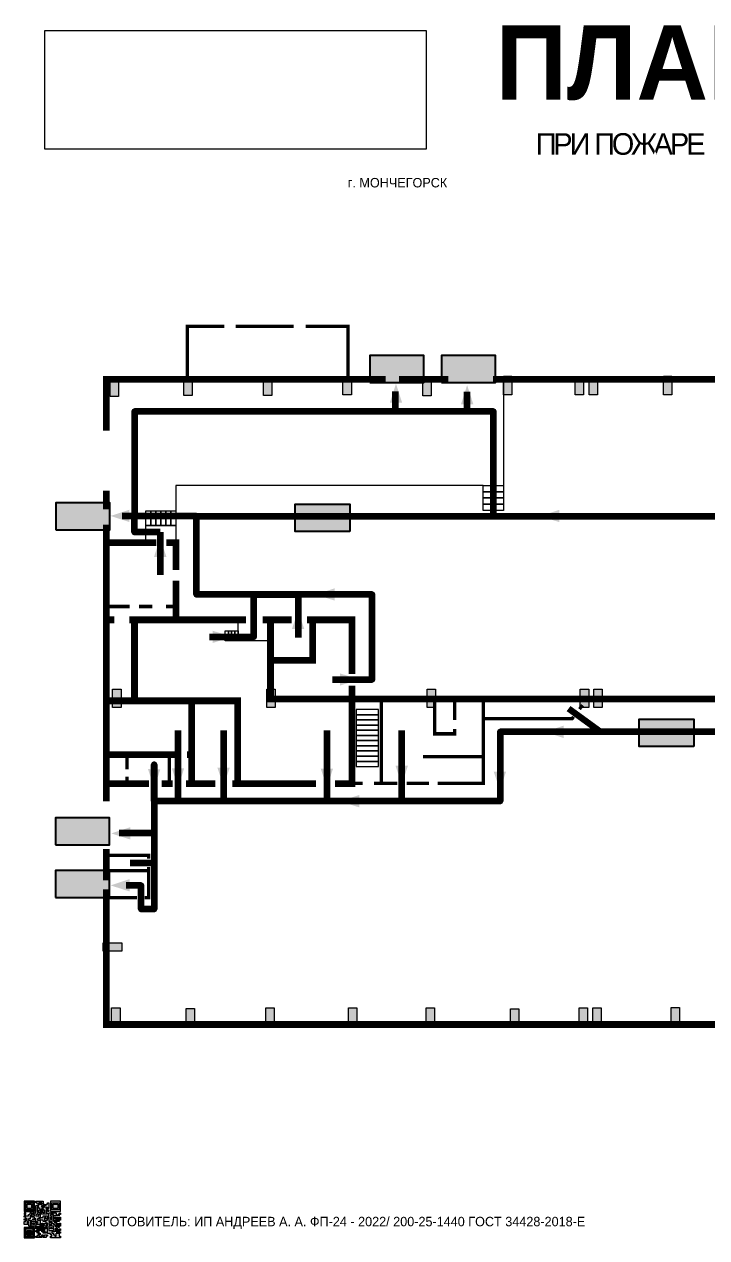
# Model space of a CAD drawing. Header units: millimetres. Extents: x 13810 to 67229, y 12374 to 21950.
# Drawn here: x 43600.5 to 43802.9, y 14565.6 to 14925.4 of the extents above; entities that cross this region are included whole.
import ezdxf

# ---------------------------------------------------------------- set-up
doc = ezdxf.new("R2010")
doc.units = ezdxf.units.MM
doc.layers.add('План_Штампы', color=7, linetype='Continuous')
doc.styles.add('обычный', font='arial.ttf')
picture_1 = doc.add_image_def('image1.jpg', size_in_pixel=(337, 105))

# ---------------------------------------------------------------- blocks, each defined once
blk = doc.blocks.new('QR')
at = {"lineweight": 0}
h = blk.add_hatch(color=256, dxfattribs=at)
h.dxf.hatch_style = 1
h.paths.add_polyline_path([(9241.16, 2687.38), (9242.01, 2687.38), (9242.01, 2687.83), (9241.59, 2687.83), (9241.59, 2688.68), (9239.45, 2688.68), (9239.45, 2688.25), (9239.86, 2688.25), (9239.86, 2687.83), (9240.29, 2687.83), (9240.29, 2688.25), (9241.16, 2688.25), (9241.16, 2687.83), (9240.29, 2687.83), (9240.29, 2687.38), (9239.45, 2687.38), (9239.45, 2685.22), (9238.57, 2685.22), (9238.57, 2684.8), (9239.02, 2684.8), (9239.02, 2684.37), (9238.13, 2684.37), (9238.13, 2683.92), (9239.02, 2683.92), (9239.02, 2683.5), (9239.44, 2683.5), (9239.44, 2682.64), (9239.87, 2682.64), (9239.87, 2682.18), (9239.44, 2682.18), (9239.44, 2682.64), (9238.13, 2682.64), (9238.13, 2681.76), (9237.71, 2681.76), (9237.71, 2682.64), (9238.13, 2682.64), (9238.13, 2683.07), (9237.27, 2683.07), (9237.27, 2683.51), (9237.71, 2683.51), (9237.71, 2684.37), (9238.13, 2684.37), (9238.13, 2685.22), (9237.71, 2685.22), (9237.71, 2684.8), (9237.28, 2684.8), (9237.28, 2684.38), (9235.98, 2684.38), (9235.98, 2683.92), (9236.4, 2683.92), (9236.4, 2683.49), (9236.84, 2683.49), (9236.84, 2683.07), (9236.4, 2683.07), (9236.4, 2682.64), (9235.98, 2682.64), (9235.98, 2681.76), (9237.29, 2681.76), (9237.29, 2681.33), (9239.43, 2681.33), (9239.43, 2681.76), (9240.74, 2681.76), (9240.74, 2683.05), (9239.87, 2683.05), (9239.87, 2683.5), (9240.29, 2683.5), (9240.29, 2683.91), (9240.74, 2683.91), (9240.74, 2684.81), (9240.29, 2684.81), (9240.29, 2684.79), (9240.29, 2684.37), (9239.45, 2684.37), (9239.45, 2684.8), (9239.87, 2684.8), (9239.87, 2685.21), (9240.74, 2685.21), (9240.74, 2686.1), (9240.29, 2686.1), (9240.29, 2685.64), (9239.86, 2685.64), (9239.86, 2686.95), (9240.29, 2686.95), (9240.29, 2686.52), (9240.74, 2686.52), (9240.74, 2686.1), (9241.16, 2686.1), (9241.16, 2686.53), (9241.59, 2686.53), (9241.59, 2686.1), (9242.02, 2686.1), (9242.02, 2685.21), (9241.59, 2685.21), (9241.59, 2686.1), (9241.16, 2686.1), (9241.16, 2685.21), (9240.74, 2685.21), (9240.74, 2684.81), (9242.89, 2684.81), (9242.89, 2685.22), (9242.47, 2685.22), (9242.47, 2686.11), (9242.89, 2686.11), (9242.89, 2686.52), (9242.46, 2686.52), (9242.46, 2686.95), (9242.89, 2686.95), (9242.89, 2686.52), (9243.32, 2686.52), (9243.32, 2688.26), (9242.9, 2688.26), (9242.9, 2687.83), (9242.47, 2687.83), (9242.47, 2687.38), (9242.01, 2687.38), (9242.01, 2686.94), (9241.16, 2686.94)])
h.paths.add_polyline_path([(9239.02, 2682.18), (9239.02, 2681.76), (9238.54, 2681.76), (9238.54, 2682.18)], flags=16)
h.paths.add_polyline_path([(9237.27, 2682.65), (9237.27, 2682.19), (9236.83, 2682.19), (9236.83, 2682.65)], flags=16)
h = blk.add_hatch(color=256, dxfattribs=at)
h.dxf.hatch_style = 1
h.paths.add_polyline_path([(9238.15, 2687.83), (9236.83, 2687.83), (9236.83, 2686.52), (9238.15, 2686.52)], flags=0)
h.paths.add_polyline_path([(9239.01, 2685.65), (9239.01, 2688.68), (9235.98, 2688.68), (9235.98, 2685.65)])
h.paths.add_polyline_path([(9236.41, 2686.1), (9236.41, 2688.26), (9238.56, 2688.26), (9238.56, 2686.1)], flags=16)
h.paths.add_polyline_path([(9236.83, 2686.52), (9236.83, 2687.83), (9238.15, 2687.83), (9238.15, 2686.52)], flags=0)
h = blk.add_hatch(color=256, dxfattribs=at)
h.dxf.hatch_style = 1
h.paths.add_polyline_path([(9238.15, 2686.52), (9238.15, 2687.83), (9236.83, 2687.83), (9236.83, 2686.52)])
h.paths.add_polyline_path([(9245.91, 2686.52), (9245.91, 2687.83), (9244.59, 2687.83), (9244.59, 2686.52)], flags=0)
h.paths.add_polyline_path([(9246.77, 2685.65), (9246.77, 2688.68), (9243.74, 2688.68), (9243.74, 2685.65)])
h.paths.add_polyline_path([(9244.17, 2686.1), (9244.17, 2688.26), (9246.32, 2688.26), (9246.32, 2686.1)], flags=16)
h.paths.add_polyline_path([(9244.59, 2686.52), (9244.59, 2687.83), (9245.91, 2687.83), (9245.91, 2686.52)], flags=0)
h = blk.add_hatch(color=256, dxfattribs=at)
h.dxf.hatch_style = 1
h.paths.add_polyline_path([(9240.75, 2681.76), (9240.75, 2681.35), (9241.17, 2681.35), (9241.17, 2681.76)])
h.paths.add_polyline_path([(9241.6, 2682.18), (9241.17, 2682.18), (9241.17, 2681.76), (9241.6, 2681.76)])
h.paths.add_polyline_path([(9242.47, 2681.34), (9242.47, 2682.19), (9242.02, 2682.19), (9242.02, 2681.76), (9241.6, 2681.76), (9241.6, 2681.34)])
h.paths.add_polyline_path([(9239.87, 2678.3), (9239.44, 2678.3), (9239.44, 2677.89), (9241.17, 2677.89), (9241.17, 2678.3), (9240.28, 2678.3), (9240.28, 2678.73), (9239.87, 2678.73)])
h.paths.add_polyline_path([(9240.75, 2678.73), (9240.75, 2679.19), (9240.28, 2679.19), (9240.28, 2678.73)])
h.paths.add_polyline_path([(9241.6, 2678.73), (9241.17, 2678.73), (9241.17, 2678.3), (9241.6, 2678.3)])
h.paths.add_polyline_path([(9242.02, 2678.3), (9241.6, 2678.3), (9241.6, 2677.89), (9242.48, 2677.89), (9242.48, 2678.31), (9242.9, 2678.31), (9242.9, 2678.73), (9242.02, 2678.73)])
h.paths.add_polyline_path([(9246.36, 2684.37), (9246.36, 2684.79), (9245.93, 2684.79), (9245.93, 2684.37)])
h.paths.add_polyline_path([(9246.78, 2685.2), (9246.36, 2685.2), (9246.36, 2684.79), (9246.78, 2684.79)])
h.paths.add_polyline_path([(9245.91, 2687.83), (9244.59, 2687.83), (9244.59, 2686.52), (9245.91, 2686.52)])
h = blk.add_hatch(color=256, dxfattribs=at)
h.dxf.hatch_style = 1
h.paths.add_polyline_path([(9243.32, 2686.11), (9242.89, 2686.11), (9242.89, 2685.64), (9243.32, 2685.64)])
h.paths.add_polyline_path([(9239.02, 2683.07), (9239.02, 2683.5), (9238.56, 2683.5), (9238.56, 2683.07)])
h.paths.add_polyline_path([(9236.4, 2684.8), (9236.4, 2685.22), (9235.98, 2685.22), (9235.98, 2684.8)])
h.paths.add_polyline_path([(9236.4, 2683.07), (9236.4, 2683.49), (9235.98, 2683.49), (9235.98, 2683.07)])
h = blk.add_hatch(color=256, dxfattribs=at)
h.dxf.hatch_style = 1
h.paths.add_polyline_path([(9243.32, 2682.64), (9243.32, 2683.07), (9244.62, 2683.07), (9244.62, 2684.37), (9243.74, 2684.37), (9243.74, 2684.8), (9244.62, 2684.8), (9244.62, 2684.37), (9245.48, 2684.37), (9245.48, 2685.22), (9243.32, 2685.22), (9243.32, 2683.5), (9242.89, 2683.5), (9242.89, 2683.06), (9242.01, 2683.06), (9242.01, 2683.91), (9242.47, 2683.91), (9242.47, 2683.5), (9242.89, 2683.5), (9242.89, 2684.38), (9241.59, 2684.38), (9241.59, 2683.91), (9240.74, 2683.91), (9240.74, 2683.05), (9241.59, 2683.05), (9241.59, 2682.64), (9242.47, 2682.64), (9242.47, 2682.19), (9242.91, 2682.19), (9242.91, 2681.34), (9242.48, 2681.34), (9242.48, 2680.91), (9242.91, 2680.91), (9242.91, 2679.17), (9243.75, 2679.17), (9243.75, 2678.73), (9244.2, 2678.73), (9244.2, 2678.3), (9243.75, 2678.3), (9243.75, 2677.88), (9246.78, 2677.88), (9246.78, 2678.3), (9246.35, 2678.3), (9246.35, 2679.19), (9245.48, 2679.19), (9245.48, 2678.31), (9245.05, 2678.31), (9245.05, 2678.73), (9244.62, 2678.73), (9244.62, 2679.19), (9244.2, 2679.19), (9244.2, 2679.61), (9245.05, 2679.61), (9245.05, 2680.46), (9245.48, 2680.46), (9245.48, 2681.34), (9245.04, 2681.34), (9245.04, 2681.76), (9244.63, 2681.76), (9244.63, 2682.19), (9244.21, 2682.19), (9244.21, 2681.76), (9243.32, 2681.76), (9243.32, 2682.19), (9244.21, 2682.19), (9244.21, 2682.64)])
h.paths.add_polyline_path([(9243.75, 2683.49), (9243.75, 2683.92), (9244.21, 2683.92), (9244.21, 2683.49)], flags=16)
h.paths.add_polyline_path([(9243.32, 2681.34), (9244.63, 2681.34), (9244.63, 2680.04), (9243.32, 2680.04)], flags=16)
h.paths.add_polyline_path([(9243.76, 2680.89), (9244.18, 2680.89), (9244.18, 2680.48), (9243.76, 2680.48)], flags=0)
h = blk.add_hatch(color=256, dxfattribs=at)
h.dxf.hatch_style = 1
h.paths.add_polyline_path([(9235.98, 2680.9), (9235.98, 2677.86), (9239.02, 2677.86), (9239.02, 2680.9)])
h.paths.add_polyline_path([(9238.57, 2680.48), (9238.57, 2678.32), (9236.41, 2678.32), (9236.41, 2680.48)], flags=16)
h.paths.add_polyline_path([(9238.15, 2680.05), (9238.15, 2678.74), (9236.83, 2678.74), (9236.83, 2680.05)], flags=0)
h = blk.add_hatch(color=256, dxfattribs=at)
h.dxf.hatch_style = 1
h.paths.add_polyline_path([(9242.02, 2680.46), (9242.48, 2680.46), (9242.48, 2680.91), (9241.58, 2680.91), (9241.58, 2681.35), (9241.17, 2681.35), (9241.17, 2680.91), (9240.75, 2680.91), (9240.75, 2681.33), (9239.43, 2681.33), (9239.43, 2680.46), (9239.86, 2680.46), (9239.86, 2680.92), (9240.3, 2680.92), (9240.3, 2680.46), (9239.86, 2680.46), (9239.86, 2680.04), (9239.44, 2680.04), (9239.44, 2679.62), (9239.86, 2679.62), (9239.86, 2679.19), (9240.29, 2679.19), (9240.29, 2680.03), (9241.18, 2680.03), (9241.18, 2680.47), (9241.6, 2680.47), (9241.6, 2680.03), (9241.18, 2680.03), (9241.18, 2679.61), (9241.6, 2679.61), (9241.6, 2679.19), (9242.47, 2679.19), (9242.47, 2679.6), (9242.02, 2679.6)])
h = blk.add_hatch(color=256, dxfattribs=at)
h.dxf.hatch_style = 1
h.paths.add_polyline_path([(9244.18, 2680.48), (9244.18, 2680.89), (9243.76, 2680.89), (9243.76, 2680.48)])
h = blk.add_hatch(color=256, dxfattribs=at)
h.dxf.hatch_style = 1
h.paths.add_polyline_path([(9246.36, 2683.07), (9246.78, 2683.07), (9246.78, 2683.92), (9246.36, 2683.92), (9246.36, 2683.49), (9245.92, 2683.49), (9245.92, 2683.92), (9245.06, 2683.92), (9245.06, 2683.49), (9245.48, 2683.49), (9245.48, 2683.07), (9244.62, 2683.07), (9244.62, 2682.65), (9245.05, 2682.65), (9245.05, 2682.18), (9245.48, 2682.18), (9245.48, 2682.65), (9246.36, 2682.65)])
h.paths.add_polyline_path([(9246.78, 2682.18), (9246.36, 2682.18), (9246.36, 2681.75), (9245.92, 2681.75), (9245.92, 2682.18), (9245.48, 2682.18), (9245.48, 2681.34), (9245.48, 2681.34), (9245.94, 2681.34), (9245.94, 2680.91), (9246.36, 2680.91), (9246.36, 2681.34), (9246.78, 2681.34)])
h = blk.add_hatch(color=256, dxfattribs=at)
h.dxf.hatch_style = 1
h.paths.add_polyline_path([(9238.15, 2680.05), (9236.83, 2680.05), (9236.83, 2678.74), (9238.15, 2678.74)])
h = blk.add_hatch(color=256, dxfattribs=at)
h.dxf.hatch_style = 1
h.paths.add_polyline_path([(9245.93, 2680.04), (9245.93, 2680.46), (9245.48, 2680.46), (9245.48, 2679.62), (9246.35, 2679.62), (9246.35, 2680.04)])
h.paths.add_polyline_path([(9246.78, 2680.04), (9246.78, 2680.46), (9246.35, 2680.46), (9246.35, 2680.04)])
h.paths.add_polyline_path([(9246.78, 2679.18), (9246.78, 2679.62), (9246.35, 2679.62), (9246.35, 2679.18)])
for points in [[(9237.71, 2685.22), (9238.13, 2685.22), (9238.13, 2684.37), (9237.71, 2684.37), (9237.71, 2683.51), (9237.27, 2683.51), (9237.27, 2683.07), (9238.13, 2683.07), (9238.13, 2682.64), (9237.71, 2682.64), (9237.71, 2681.76), (9238.13, 2681.76), (9238.13, 2682.64), (9239.44, 2682.64), (9239.44, 2683.5), (9239.02, 2683.5), (9239.02, 2683.07), (9238.56, 2683.07), (9238.56, 2683.5), (9239.02, 2683.5), (9239.02, 2683.92), (9238.13, 2683.92), (9238.13, 2684.37), (9239.02, 2684.37), (9239.02, 2684.8), (9238.57, 2684.8), (9238.57, 2685.22), (9239.45, 2685.22), (9239.45, 2687.38), (9240.29, 2687.38), (9240.29, 2687.83), (9239.86, 2687.83), (9239.86, 2688.25), (9239.45, 2688.25), (9239.45, 2688.68), (9241.59, 2688.68), (9241.59, 2687.83), (9242.01, 2687.83), (9242.01, 2687.38), (9242.47, 2687.38), (9242.47, 2687.83), (9242.9, 2687.83), (9242.9, 2688.26), (9243.32, 2688.26), (9243.32, 2686.52), (9242.89, 2686.52), (9242.89, 2686.11), (9243.32, 2686.11), (9243.32, 2685.64), (9242.89, 2685.64), (9242.89, 2686.11), (9242.47, 2686.11), (9242.47, 2685.22), (9242.89, 2685.22), (9242.89, 2684.81), (9240.74, 2684.81), (9240.74, 2683.91), (9241.59, 2683.91), (9241.59, 2684.38), (9242.89, 2684.38), (9242.89, 2683.5), (9242.47, 2683.5), (9242.47, 2683.91), (9242.01, 2683.91), (9242.01, 2683.06), (9242.89, 2683.06), (9242.89, 2683.5), (9243.32, 2683.5), (9243.32, 2685.22), (9245.48, 2685.22), (9245.48, 2684.37), (9244.62, 2684.37), (9244.62, 2683.07), (9245.48, 2683.07), (9245.48, 2683.49), (9245.06, 2683.49), (9245.06, 2683.92), (9245.92, 2683.92), (9245.92, 2683.49), (9246.36, 2683.49), (9246.36, 2683.92), (9246.78, 2683.92), (9246.78, 2683.07), (9246.36, 2683.07), (9246.36, 2682.65), (9245.48, 2682.65), (9245.48, 2682.18), (9245.92, 2682.18), (9245.92, 2681.75), (9246.36, 2681.75), (9246.36, 2682.18), (9246.78, 2682.18), (9246.78, 2681.34), (9246.36, 2681.34), (9246.36, 2680.91), (9245.94, 2680.91), (9245.94, 2681.34), (9245.48, 2681.34), (9245.48, 2680.46), (9245.93, 2680.46), (9245.93, 2680.04), (9246.35, 2680.04), (9246.35, 2680.46), (9246.78, 2680.46), (9246.78, 2680.04), (9246.78, 2680.04), (9246.35, 2680.04), (9246.35, 2679.62), (9246.78, 2679.62), (9246.78, 2679.18), (9246.35, 2679.18), (9246.35, 2678.3), (9246.78, 2678.3), (9246.78, 2677.88), (9243.75, 2677.88), (9243.75, 2678.3), (9244.2, 2678.3), (9244.2, 2678.73), (9243.75, 2678.73), (9243.75, 2679.17), (9242.91, 2679.17), (9242.91, 2680.91), (9242.48, 2680.91), (9242.48, 2680.46), (9242.02, 2680.46), (9242.02, 2679.6), (9242.47, 2679.6), (9242.47, 2679.19), (9241.6, 2679.19), (9241.6, 2679.61), (9241.18, 2679.61), (9241.18, 2680.03), (9240.29, 2680.03), (9240.29, 2679.19), (9240.75, 2679.19), (9240.75, 2678.73), (9240.28, 2678.73), (9240.28, 2678.3), (9241.17, 2678.3), (9241.17, 2678.73), (9241.6, 2678.73), (9241.6, 2678.3), (9242.02, 2678.3), (9242.02, 2678.73), (9242.9, 2678.73), (9242.9, 2678.31), (9242.48, 2678.31), (9242.48, 2677.89), (9241.6, 2677.89), (9241.6, 2678.3), (9241.17, 2678.3), (9241.17, 2677.89), (9239.44, 2677.89), (9239.44, 2678.3), (9239.87, 2678.3), (9239.87, 2678.73), (9240.28, 2678.73), (9240.28, 2679.19), (9240.29, 2679.19), (9239.86, 2679.19), (9239.86, 2679.62), (9239.44, 2679.62), (9239.44, 2680.04), (9239.86, 2680.04), (9239.86, 2680.46), (9239.43, 2680.46), (9239.43, 2681.33), (9237.29, 2681.33), (9237.29, 2681.76), (9235.98, 2681.76), (9235.98, 2682.64), (9236.4, 2682.64), (9236.4, 2683.07), (9235.98, 2683.07), (9235.98, 2683.49), (9236.4, 2683.49), (9236.4, 2683.92), (9235.98, 2683.92), (9235.98, 2684.38), (9237.28, 2684.38), (9237.28, 2684.8), (9237.71, 2684.8), (9237.71, 2685.22), (9237.92, 2685.22)], [(9240.74, 2685.21), (9239.87, 2685.21), (9239.87, 2684.8), (9239.45, 2684.8), (9239.45, 2684.37), (9240.29, 2684.37), (9240.29, 2684.79), (9240.29, 2684.81), (9240.74, 2684.81), (9240.74, 2685.21), (9239.87, 2685.21)], [(9240.74, 2686.1), (9240.74, 2686.52), (9240.29, 2686.52), (9240.29, 2686.95), (9239.86, 2686.95), (9239.86, 2685.64), (9240.29, 2685.64), (9240.29, 2686.1), (9240.74, 2686.1), (9240.74, 2686.52)], [(9244.62, 2684.37), (9244.62, 2684.8), (9243.74, 2684.8), (9243.74, 2684.37), (9244.62, 2684.37)], [(9240.74, 2683.05), (9240.74, 2681.76), (9239.43, 2681.76), (9239.43, 2681.33), (9240.75, 2681.33), (9240.75, 2681.35), (9240.75, 2680.91), (9241.17, 2680.91), (9241.17, 2681.35), (9241.58, 2681.35), (9241.58, 2680.91), (9242.48, 2680.91), (9242.48, 2681.34), (9242.91, 2681.34), (9242.91, 2682.19), (9242.47, 2682.19), (9242.47, 2682.64), (9241.59, 2682.64), (9241.59, 2683.05), (9240.74, 2683.05)], [(9239.86, 2680.46), (9239.86, 2680.92), (9240.3, 2680.92), (9240.3, 2680.46), (9239.86, 2680.46)], [(9240.74, 2683.91), (9240.29, 2683.91), (9240.29, 2683.5), (9239.87, 2683.5), (9239.87, 2683.05), (9240.74, 2683.05), (9240.74, 2683.91)], [(9241.6, 2681.76), (9242.02, 2681.76), (9242.02, 2682.19), (9242.47, 2682.19), (9242.47, 2681.34), (9241.6, 2681.34), (9241.6, 2681.76)], [(9244.62, 2683.07), (9243.32, 2683.07), (9243.32, 2682.64), (9244.21, 2682.64), (9244.21, 2682.19), (9243.32, 2682.19), (9243.32, 2681.76), (9244.21, 2681.76), (9244.21, 2682.19), (9244.63, 2682.19), (9244.63, 2681.76), (9245.04, 2681.76), (9245.04, 2681.34), (9245.48, 2681.34)], [(9245.48, 2682.18), (9245.05, 2682.18), (9245.05, 2682.65), (9244.62, 2682.65), (9244.62, 2683.07)], [(9245.48, 2682.18), (9245.48, 2681.34)], [(9245.48, 2680.46), (9245.05, 2680.46), (9245.05, 2679.61), (9244.2, 2679.61), (9244.2, 2679.19), (9244.62, 2679.19), (9244.62, 2678.73), (9245.05, 2678.73), (9245.05, 2678.31), (9245.48, 2678.31), (9245.48, 2679.19), (9246.35, 2679.19), (9246.35, 2679.07)], [(9246.35, 2679.62), (9245.48, 2679.62), (9245.48, 2680.46)], [(9245.48, 2680.46), (9245.48, 2679.62), (9246.35, 2679.62), (9246.35, 2680.04), (9245.93, 2680.04), (9245.93, 2680.46), (9245.48, 2680.46), (9245.48, 2679.62)], [(9246.35, 2679.62), (9246.35, 2679.18)]]:
    blk.add_lwpolyline(points, dxfattribs=at)
for points in [[(9235.98, 2685.65), (9239.01, 2685.65), (9239.01, 2688.68), (9235.98, 2688.68)], [(9236.41, 2688.26), (9238.56, 2688.26), (9238.56, 2686.1), (9236.41, 2686.1)], [(9236.83, 2687.83), (9238.15, 2687.83), (9238.15, 2686.52), (9236.83, 2686.52)], [(9240.29, 2687.83), (9241.16, 2687.83), (9241.16, 2688.25), (9240.29, 2688.25)], [(9240.29, 2688.25), (9241.16, 2688.25), (9241.16, 2687.83), (9240.29, 2687.83)], [(9243.74, 2685.65), (9246.77, 2685.65), (9246.77, 2688.68), (9243.74, 2688.68)], [(9244.17, 2688.26), (9246.32, 2688.26), (9246.32, 2686.1), (9244.17, 2686.1)], [(9244.59, 2687.83), (9245.91, 2687.83), (9245.91, 2686.52), (9244.59, 2686.52)], [(9235.98, 2684.8), (9236.4, 2684.8), (9236.4, 2685.22), (9235.98, 2685.22)], [(9241.16, 2686.1), (9240.74, 2686.1), (9240.74, 2685.21), (9241.16, 2685.21)], [(9242.01, 2687.38), (9241.16, 2687.38), (9241.16, 2686.94), (9242.01, 2686.94)], [(9241.16, 2687.38), (9242.01, 2687.38), (9242.01, 2686.94), (9241.16, 2686.94)], [(9241.16, 2686.53), (9241.59, 2686.53), (9241.59, 2686.1), (9241.16, 2686.1)], [(9241.59, 2686.1), (9242.02, 2686.1), (9242.02, 2685.21), (9241.59, 2685.21)], [(9242.89, 2686.52), (9242.46, 2686.52), (9242.46, 2686.95), (9242.89, 2686.95)], [(9245.93, 2684.79), (9246.36, 2684.79), (9246.36, 2684.37), (9245.93, 2684.37)], [(9246.36, 2685.2), (9246.78, 2685.2), (9246.78, 2684.79), (9246.36, 2684.79)], [(9235.98, 2677.86), (9239.02, 2677.86), (9239.02, 2680.9), (9235.98, 2680.9)], [(9236.4, 2683.07), (9236.84, 2683.07), (9236.84, 2683.49), (9236.4, 2683.49)], [(9236.41, 2680.48), (9238.57, 2680.48), (9238.57, 2678.32), (9236.41, 2678.32)], [(9236.83, 2682.19), (9237.27, 2682.19), (9237.27, 2682.65), (9236.83, 2682.65)], [(9238.54, 2682.18), (9239.02, 2682.18), (9239.02, 2681.76), (9238.54, 2681.76)], [(9239.44, 2682.64), (9239.87, 2682.64), (9239.87, 2682.18), (9239.44, 2682.18)], [(9240.75, 2681.76), (9241.17, 2681.76), (9241.17, 2681.35), (9240.75, 2681.35)], [(9241.17, 2682.18), (9241.6, 2682.18), (9241.6, 2681.76), (9241.17, 2681.76)], [(9243.32, 2680.04), (9244.63, 2680.04), (9244.63, 2681.34), (9243.32, 2681.34)], [(9243.75, 2683.92), (9244.21, 2683.92), (9244.21, 2683.49), (9243.75, 2683.49)], [(9243.76, 2680.89), (9244.18, 2680.89), (9244.18, 2680.48), (9243.76, 2680.48)], [(9236.83, 2680.05), (9238.15, 2680.05), (9238.15, 2678.74), (9236.83, 2678.74)], [(9241.18, 2680.03), (9241.6, 2680.03), (9241.6, 2680.47), (9241.18, 2680.47)]]:
    blk.add_lwpolyline(points, close=True, dxfattribs=at)
blk = doc.blocks.new('A$C7B4425F7')
at = {"true_color": 0xffffff}
blk.add_hatch(color=7, dxfattribs=at).paths.add_polyline_path([(0, 0), (-16, 0), (-16, -8), (0, -8)])
h = blk.add_hatch(color=126)
h.paths.add_polyline_path([(-0.2, -0.2), (-15.8, -0.2), (-15.8, -7.8), (-0.2, -7.8)])
h.paths.add_polyline_path([(-11.76, -2.03), (-11.76, -3.66), (-11.17, -3.66, -0.568275), (-11.17, -6.18), (-12.58, -6.18), (-12.58, -2.03)], flags=16)
h.paths.add_polyline_path([(-13.33, -4.12, -0.495768), (-13.59, -6.18), (-15.03, -6.18), (-15.03, -2.03), (-13.59, -2.03, -0.487973)], flags=16)
h.paths.add_polyline_path([(-10.25, -2.03), (-9.48, -2.03), (-9.48, -6.18), (-10.25, -6.18)], flags=16)
h.paths.add_polyline_path([(-13.84, -3.69), (-14.24, -3.69), (-14.24, -3.03), (-13.9, -3.03, -0.692621)], flags=0)
h.paths.add_polyline_path([(-9.15, -2.03), (-8.4, -2.03), (-8.04, -3.07), (-7.68, -2.03), (-6.93, -2.03), (-7.64, -4.1), (-6.93, -6.18), (-7.68, -6.18), (-8.04, -5.14), (-8.4, -6.18), (-9.15, -6.18), (-8.44, -4.1)], flags=16)
h.paths.add_polyline_path([(-11.76, -4.46), (-11.42, -4.46, -0.692621), (-11.36, -5.12), (-11.76, -5.12)], flags=0)
h.paths.add_polyline_path([(-13.9, -5.2), (-14.24, -5.2), (-14.24, -4.55), (-13.84, -4.55, -0.708038)], flags=0)
edge = h.paths.add_edge_path(flags=16)
edge.add_ellipse((-5.51, -4.08), major_axis=(0, 2.05), ratio=0.586184, start_angle=0, end_angle=360)
edge = h.paths.add_edge_path(flags=0)
edge.add_ellipse((-5.51, -4.08), major_axis=(0, 1.14), ratio=0.454828, start_angle=0, end_angle=360)
h.paths.add_polyline_path([(-4.13, -4.96, 0.377264), (-3.48, -4.52, 0.0555), (-3.16, -2.03), (-1.66, -2.03), (-1.66, -4.96), (-0.96, -4.96), (-0.96, -7.01), (-1.75, -7.01), (-1.75, -6.18), (-3.3, -6.18), (-3.3, -7.02), (-4.13, -7.02)], flags=16)
h.paths.add_polyline_path([(-2.73, -2.91), (-2.28, -2.91), (-2.28, -4.96), (-3.05, -4.96, 0.079136)], flags=0)
at = {"color": 126}
blk.add_lwpolyline([(-16, -8), (0, -8), (0, 0), (-16, 0)], close=True, dxfattribs=at)
blk = doc.blocks.new('A$C32E8229D')
at = {"true_color": 0xffffff}
blk.add_hatch(color=7, dxfattribs=at).paths.add_polyline_path([(0, 0), (0, -8), (16, -8), (16, 0)])
h = blk.add_hatch(color=126)
h.paths.add_polyline_path([(0.2, -0.2), (15.8, -0.2), (15.8, -7.8), (0.2, -7.8)])
h.paths.add_polyline_path([(13.49, -2.05), (12.08, -2.05), (11.37, -2.63, 0.162397), (11.29, -2.84), (11.29, -3.63), (10.35, -3.63), (10.35, -4.05), (11.68, -4.05), (11.68, -3.48), (12.26, -4.28), (11.29, -5.1), (11.29, -6.78), (11.85, -6.78), (11.85, -5.44), (12.8, -4.64), (12.8, -5.94), (14.46, -5.94), (14.46, -5.39), (13.45, -5.39), (13.45, -3.97), (12.46, -2.59), (13.15, -2.59), (13.69, -3.34), (14.18, -3)], flags=16)
h.paths.add_polyline_path([(10.74, -1.82, 1), (11.8, -1.82, 1)], flags=16)
h.paths.add_polyline_path([(9.39, -3.59), (5.99, -3.59), (6.56, -3.03), (5.91, -3.03), (5.1, -3.83), (5.91, -4.64), (6.56, -4.64), (5.99, -4.09), (9.39, -4.09)], flags=16)
h.paths.add_polyline_path([(4.29, -1.08), (1.72, -1.08), (1.72, -6.6), (4.29, -6.6)], flags=16)
at = {"color": 126}
blk.add_lwpolyline([(16, -8), (0, -8), (0, 0), (16, 0)], close=True, dxfattribs=at)

msp = doc.modelspace()

# ---------------------------------------------------------------- hatches: boundary and pattern name
at = {"lineweight": 0}
h = msp.add_hatch(color=256, dxfattribs=at)
h.dxf.hatch_style = 1
h.paths.add_polyline_path([(43625.99, 14815.05), (43628.48, 14815.05), (43628.48, 14820.55), (43625.99, 14820.55)])
h = msp.add_hatch(color=256, dxfattribs=at)
h.dxf.hatch_style = 1
h.paths.add_polyline_path([(43647.84, 14815.29), (43650.33, 14815.29), (43650.33, 14820.79), (43647.84, 14820.79)])
h = msp.add_hatch(color=256, dxfattribs=at)
h.dxf.hatch_style = 1
h.paths.add_polyline_path([(43671.48, 14815.34), (43673.97, 14815.34), (43673.97, 14820.84), (43671.48, 14820.84)])
h = msp.add_hatch(color=256, dxfattribs=at)
h.dxf.hatch_style = 1
h.paths.add_polyline_path([(43695.04, 14815.49), (43697.53, 14815.49), (43697.53, 14820.99), (43695.04, 14820.99)])
h = msp.add_hatch(color=256, dxfattribs=at)
h.dxf.hatch_style = 1
h.paths.add_polyline_path([(43718.72, 14815.19), (43721.21, 14815.19), (43721.21, 14820.68), (43718.72, 14820.68)])
h = msp.add_hatch(color=256, dxfattribs=at)
h.dxf.hatch_style = 1
h.paths.add_polyline_path([(43742.62, 14815.51), (43745.11, 14815.51), (43745.11, 14821.01), (43742.62, 14821.01)])
h = msp.add_hatch(color=256, dxfattribs=at)
h.dxf.hatch_style = 1
h.paths.add_polyline_path([(43763.91, 14815.47), (43766.4, 14815.47), (43766.4, 14820.97), (43763.91, 14820.97)])
h = msp.add_hatch(color=256, dxfattribs=at)
h.dxf.hatch_style = 1
h.paths.add_polyline_path([(43768.02, 14815.49), (43770.51, 14815.49), (43770.51, 14820.99), (43768.02, 14820.99)])
h = msp.add_hatch(color=256, dxfattribs=at)
h.dxf.hatch_style = 1
h.paths.add_polyline_path([(43790.11, 14815.51), (43792.6, 14815.51), (43792.6, 14821.01), (43790.11, 14821.01)])
h = msp.add_hatch(color=256, dxfattribs=at)
h.dxf.hatch_style = 1
h.paths.add_polyline_path([(43626.72, 14722.78), (43629.21, 14722.78), (43629.21, 14728.28), (43626.72, 14728.28)])
h = msp.add_hatch(color=256, dxfattribs=at)
h.dxf.hatch_style = 1
h.paths.add_polyline_path([(43672.44, 14722.78), (43674.93, 14722.78), (43674.93, 14728.28), (43672.44, 14728.28)])
h = msp.add_hatch(color=256, dxfattribs=at)
h.dxf.hatch_style = 1
h.paths.add_polyline_path([(43720.01, 14722.78), (43722.5, 14722.78), (43722.5, 14728.28), (43720.01, 14728.28)])
h = msp.add_hatch(color=256, dxfattribs=at)
h.dxf.hatch_style = 1
h.paths.add_polyline_path([(43765.42, 14722.78), (43767.91, 14722.78), (43767.91, 14728.28), (43765.42, 14728.28)])
h = msp.add_hatch(color=256, dxfattribs=at)
h.dxf.hatch_style = 1
h.paths.add_polyline_path([(43769.47, 14722.78), (43771.96, 14722.78), (43771.96, 14728.28), (43769.47, 14728.28)])
h = msp.add_hatch(color=256, dxfattribs=at)
h.dxf.hatch_style = 1
h.paths.add_polyline_path([(43623.93, 14653.02), (43623.93, 14650.53), (43629.43, 14650.53), (43629.43, 14653.02)])
h = msp.add_hatch(color=256, dxfattribs=at)
h.dxf.hatch_style = 1
h.paths.add_polyline_path([(43626.42, 14628.23), (43628.91, 14628.23), (43628.91, 14633.73), (43626.42, 14633.73)])
h = msp.add_hatch(color=256, dxfattribs=at)
h.dxf.hatch_style = 1
h.paths.add_polyline_path([(43648.51, 14628.09), (43651, 14628.09), (43651, 14633.59), (43648.51, 14633.59)])
h = msp.add_hatch(color=256, dxfattribs=at)
h.dxf.hatch_style = 1
h.paths.add_polyline_path([(43672.14, 14628.23), (43674.63, 14628.23), (43674.63, 14633.73), (43672.14, 14633.73)])
h = msp.add_hatch(color=256, dxfattribs=at)
h.dxf.hatch_style = 1
h.paths.add_polyline_path([(43696.64, 14628.27), (43699.13, 14628.27), (43699.13, 14633.77), (43696.64, 14633.77)])
h = msp.add_hatch(color=256, dxfattribs=at)
h.dxf.hatch_style = 1
h.paths.add_polyline_path([(43719.71, 14628.23), (43722.2, 14628.23), (43722.2, 14633.73), (43719.71, 14633.73)])
h = msp.add_hatch(color=256, dxfattribs=at)
h.dxf.hatch_style = 1
h.paths.add_polyline_path([(43744.7, 14627.93), (43747.19, 14627.93), (43747.19, 14633.43), (43744.7, 14633.43)])
h = msp.add_hatch(color=256, dxfattribs=at)
h.dxf.hatch_style = 1
h.paths.add_polyline_path([(43765.12, 14628.23), (43767.61, 14628.23), (43767.61, 14633.73), (43765.12, 14633.73)])
h = msp.add_hatch(color=256, dxfattribs=at)
h.dxf.hatch_style = 1
h.paths.add_polyline_path([(43769.17, 14628.23), (43771.66, 14628.23), (43771.66, 14633.73), (43769.17, 14633.73)])
h = msp.add_hatch(color=256, dxfattribs=at)
h.dxf.hatch_style = 1
h.paths.add_polyline_path([(43792.37, 14628.34), (43794.86, 14628.34), (43794.86, 14633.84), (43792.37, 14633.84)])

# ---------------------------------------------------------------- linework, layer by layer
for points, const_width in [([(43659.81, 14835.8), (43648.88, 14835.8), (43648.88, 14820)], 1), ([(43680.42, 14835.8), (43663.16, 14835.8)], 1), ([(43696.52, 14820.05), (43696.52, 14835.8), (43683.94, 14835.8)], 1), ([(43707.72, 14820.11), (43624.81, 14820.11), (43624.81, 14804.94)], 2), ([(43726.26, 14820.11), (43711.69, 14820.11)], 2), ([(43950.26, 14820.11), (43739.51, 14820.11)], 2), ([(43624.81, 14787.11), (43624.81, 14781.59)], 2), ([(43624.81, 14777.06), (43624.81, 14694.98)], 2), ([(43624.81, 14771.66), (43639.66, 14771.66)], 2), ([(43645.48, 14763.6), (43645.48, 14771.66), (43642.61, 14771.66)], 2), ([(43645.48, 14748.81), (43645.48, 14760.42)], 2), ([(43631.74, 14752.76), (43624.81, 14752.76)], 1), ([(43638.45, 14752.76), (43634.5, 14752.76)], 1), ([(43645.48, 14752.76), (43642.53, 14752.76)], 1), ([(43624.81, 14748.81), (43627.23, 14748.81)], 2), ([(43666.27, 14748.81), (43631.65, 14748.81)], 2), ([(43633.2, 14748.81), (43633.2, 14724.8)], 2), ([(43679.82, 14748.81), (43671.2, 14748.81)], 2), ([(43673.53, 14748.81), (43673.53, 14725.35), (43697.7, 14725.35)], 2), ([(43686.08, 14748.81), (43686.08, 14736.81), (43673.53, 14736.81)], 2), ([(43697.7, 14732.78), (43697.7, 14748.81), (43684.34, 14748.81)], 2), ([(43841.2, 14719.81), (43841.2, 14725.35), (43697.7, 14725.35), (43697.7, 14729.25), (43697.7, 14700.21), (43692.68, 14700.21)], 2), ([(43663.77, 14700.21), (43663.77, 14724.8), (43624.81, 14724.8)], 2), ([(43650.17, 14700.21), (43650.17, 14724.8)], 2), ([(43706.41, 14700.36), (43706.41, 14724.81)], 1), ([(43728.13, 14716.47), (43728.13, 14715.01), (43722.21, 14715.01), (43722.21, 14724.84)], 1), ([(43763.44, 14720.06), (43763.03, 14719.53), (43736.67, 14719.53), (43736.67, 14725.11), (43736.67, 14700.36), (43723.1, 14700.36)], 1), ([(43728.13, 14719.09), (43728.13, 14725.1)], 1), ([(43766.08, 14723.51), (43765.18, 14722.33)], 1), ([(43645.08, 14708.86), (43624.81, 14708.86)], 2), ([(43630.98, 14708.86), (43630.98, 14704.43)], 1), ([(43643.52, 14700.21), (43643.52, 14708.86)], 1), ([(43650.17, 14708.86), (43648.77, 14708.86)], 2), ([(43736.53, 14708.26), (43718.73, 14708.26)], 1), ([(43637.51, 14700.21), (43624.81, 14700.21)], 2), ([(43630.98, 14700.21), (43630.98, 14702.31)], 1), ([(43644.53, 14700.21), (43641.25, 14700.21)], 2), ([(43657.21, 14700.21), (43648.44, 14700.21)], 2), ([(43687.02, 14700.21), (43662.24, 14700.21)], 2), ([(43700.89, 14700.36), (43695.98, 14700.36)], 1), ([(43711.14, 14700.36), (43704.24, 14700.36)], 1), ([(43720.51, 14700.36), (43713.93, 14700.36)], 1), ([(43624.81, 14680.81), (43624.81, 14671.53)], 2), ([(43625.26, 14678.96), (43637.42, 14678.96), (43637.42, 14677.97)], 1), ([(43637.42, 14674.39), (43624.57, 14674.39)], 1), ([(43637.42, 14675.48), (43637.42, 14666.46), (43636.25, 14666.46)], 1), ([(43624.81, 14668.86), (43624.81, 14628.81), (43951.25, 14628.81)], 2), ([(43633.9, 14666.46), (43625.05, 14666.46)], 1)]:
    msp.add_lwpolyline(points, dxfattribs=dict(at, const_width=const_width))
for points in [[(43628.48, 14815.05), (43625.99, 14815.05), (43625.99, 14820.55), (43628.48, 14820.55)], [(43650.33, 14815.29), (43647.84, 14815.29), (43647.84, 14820.79), (43650.33, 14820.79)], [(43673.97, 14815.34), (43671.48, 14815.34), (43671.48, 14820.84), (43673.97, 14820.84)], [(43697.53, 14815.49), (43695.04, 14815.49), (43695.04, 14820.99), (43697.53, 14820.99)], [(43721.21, 14815.19), (43718.72, 14815.19), (43718.72, 14820.68), (43721.21, 14820.68)], [(43745.11, 14815.51), (43742.62, 14815.51), (43742.62, 14821.01), (43745.11, 14821.01)], [(43766.4, 14815.47), (43763.91, 14815.47), (43763.91, 14820.97), (43766.4, 14820.97)], [(43770.51, 14815.49), (43768.02, 14815.49), (43768.02, 14820.99), (43770.51, 14820.99)], [(43792.6, 14815.51), (43790.11, 14815.51), (43790.11, 14821.01), (43792.6, 14821.01)], [(43736.59, 14788.6), (43742.62, 14788.6), (43742.62, 14786.76), (43736.59, 14786.76)], [(43736.59, 14786.76), (43742.62, 14786.76), (43742.62, 14784.93), (43736.59, 14784.93)], [(43736.59, 14784.93), (43742.62, 14784.93), (43742.62, 14783.09), (43736.59, 14783.09)], [(43638.06, 14776.81), (43636.58, 14776.81), (43636.58, 14781.16), (43638.06, 14781.16)], [(43639.54, 14776.81), (43638.06, 14776.81), (43638.06, 14781.16), (43639.54, 14781.16)], [(43641.03, 14776.81), (43639.54, 14776.81), (43639.54, 14781.16), (43641.03, 14781.16)], [(43642.51, 14776.81), (43641.03, 14776.81), (43641.03, 14781.16), (43642.51, 14781.16)], [(43643.99, 14776.81), (43642.51, 14776.81), (43642.51, 14781.16), (43643.99, 14781.16)], [(43645.47, 14776.81), (43643.99, 14776.81), (43643.99, 14781.16), (43645.47, 14781.16)], [(43736.59, 14783.09), (43742.62, 14783.09), (43742.62, 14781.26), (43736.59, 14781.26)], [(43661.06, 14742.55), (43660.1, 14742.55), (43660.1, 14745.56), (43661.06, 14745.56)], [(43662.02, 14742.55), (43661.06, 14742.55), (43661.06, 14745.56), (43662.02, 14745.56)], [(43662.99, 14742.55), (43662.02, 14742.55), (43662.02, 14745.56), (43662.99, 14745.56)], [(43663.95, 14742.55), (43662.99, 14742.55), (43662.99, 14745.56), (43663.95, 14745.56)], [(43629.21, 14722.78), (43626.72, 14722.78), (43626.72, 14728.28), (43629.21, 14728.28)], [(43674.93, 14722.78), (43672.44, 14722.78), (43672.44, 14728.28), (43674.93, 14728.28)], [(43722.5, 14722.78), (43720.01, 14722.78), (43720.01, 14728.28), (43722.5, 14728.28)], [(43767.91, 14722.78), (43765.42, 14722.78), (43765.42, 14728.28), (43767.91, 14728.28)], [(43771.96, 14722.78), (43769.47, 14722.78), (43769.47, 14728.28), (43771.96, 14728.28)], [(43705.58, 14722.21), (43698.95, 14722.21), (43698.95, 14720.67), (43705.58, 14720.67)], [(43705.58, 14720.67), (43698.95, 14720.67), (43698.95, 14719.13), (43705.58, 14719.13)], [(43705.58, 14719.13), (43698.95, 14719.13), (43698.95, 14717.6), (43705.58, 14717.6)], [(43705.58, 14717.6), (43698.95, 14717.6), (43698.95, 14716.06), (43705.58, 14716.06)], [(43705.58, 14716.06), (43698.95, 14716.06), (43698.95, 14714.53), (43705.58, 14714.53)], [(43705.58, 14714.53), (43698.95, 14714.53), (43698.95, 14712.99), (43705.58, 14712.99)], [(43705.58, 14712.99), (43698.95, 14712.99), (43698.95, 14711.46), (43705.58, 14711.46)], [(43705.58, 14711.46), (43698.95, 14711.46), (43698.95, 14709.92), (43705.58, 14709.92)], [(43705.58, 14709.92), (43698.95, 14709.92), (43698.95, 14708.39), (43705.58, 14708.39)], [(43705.58, 14708.39), (43698.95, 14708.39), (43698.95, 14706.85), (43705.58, 14706.85)], [(43705.58, 14706.85), (43698.95, 14706.85), (43698.95, 14705.32), (43705.58, 14705.32)], [(43623.93, 14650.53), (43623.93, 14653.02), (43629.43, 14653.02), (43629.43, 14650.53)], [(43628.91, 14628.23), (43626.42, 14628.23), (43626.42, 14633.73), (43628.91, 14633.73)], [(43651, 14628.09), (43648.51, 14628.09), (43648.51, 14633.59), (43651, 14633.59)], [(43674.63, 14628.23), (43672.14, 14628.23), (43672.14, 14633.73), (43674.63, 14633.73)], [(43699.13, 14628.27), (43696.64, 14628.27), (43696.64, 14633.77), (43699.13, 14633.77)], [(43722.2, 14628.23), (43719.71, 14628.23), (43719.71, 14633.73), (43722.2, 14633.73)], [(43747.19, 14627.93), (43744.7, 14627.93), (43744.7, 14633.43), (43747.19, 14633.43)], [(43767.61, 14628.23), (43765.12, 14628.23), (43765.12, 14633.73), (43767.61, 14633.73)], [(43771.66, 14628.23), (43769.17, 14628.23), (43769.17, 14633.73), (43771.66, 14633.73)], [(43794.86, 14628.34), (43792.37, 14628.34), (43792.37, 14633.84), (43794.86, 14633.84)]]:
    msp.add_lwpolyline(points, close=True, dxfattribs=at)
at = {"lineweight": 20}
for points in [[(43742.62, 14821.01), (43742.62, 14781.26)], [(43736.59, 14781.26), (43736.59, 14788.6), (43645.47, 14788.6), (43645.47, 14772.16)], [(43636.59, 14771.47), (43636.59, 14776.81), (43645.47, 14776.81)]]:
    msp.add_lwpolyline(points, dxfattribs=at)
at = {"color": 126, "lineweight": 100, "true_color": 0x008754}
for points in [[(43651.56, 14779.55), (43739.68, 14779.55), (43739.68, 14810.55), (43710.57, 14810.55), (43710.57, 14816.49)], [(43731.89, 14810.55), (43731.89, 14816.38)], [(43710.57, 14810.55), (43633.17, 14810.55), (43633.17, 14779.55)], [(43655.41, 14743.77), (43668.61, 14743.77), (43668.61, 14756.29), (43681.7, 14756.29), (43651.56, 14756.29), (43651.56, 14779.55), (43629.5, 14779.55)], [(43640.81, 14774.83), (43633.17, 14774.83), (43633.17, 14779.55)], [(43739.68, 14779.55), (43942.19, 14779.55)], [(43640.81, 14774.83), (43640.81, 14762.17)], [(43691.96, 14731.11), (43703.74, 14731.11), (43703.74, 14756.29), (43681.7, 14756.29), (43681.7, 14743.6)], [(43819.77, 14715.56), (43771.39, 14715.56), (43762.06, 14722.37)], [(43646.17, 14695.08), (43646.17, 14715.95)], [(43659.67, 14695.08), (43659.67, 14715.95)], [(43690.36, 14695.08), (43690.36, 14715.95)], [(43712.49, 14695.08), (43712.49, 14715.95)], [(43771.39, 14715.56), (43741.61, 14715.56), (43741.61, 14695.08), (43639.02, 14695.08), (43639.02, 14705.9), (43639.02, 14685.54), (43628.65, 14685.54)], [(43639.02, 14685.54), (43639.02, 14663.04), (43635.2, 14663.04), (43635.2, 14670.04), (43630.72, 14670.04)], [(43631.95, 14676.75), (43639.02, 14676.75)]]:
    msp.add_lwpolyline(points, dxfattribs=at)
at = {"lineweight": 0}
msp.add_lwpolyline([(43672.78, 14742.55), (43663.95, 14742.55), (43663.95, 14748.09)], dxfattribs=at)
at = {"layer": 'План_Штампы', "color": 126, "true_color": 0x008754}
for points in [[(43712.6, 14813.17), (43708.94, 14813.17), (43710.75, 14818.8)], [(43733.71, 14812.75), (43730.05, 14812.75), (43731.86, 14818.38)], [(43631.71, 14781.47), (43631.7, 14777.8), (43626.08, 14779.61)], [(43759.23, 14781.42), (43759.22, 14777.76), (43753.6, 14779.57)], [(43642.67, 14767.46), (43639, 14767.46), (43640.81, 14773.08)], [(43692.58, 14758.16), (43692.58, 14754.5), (43686.96, 14756.31)], [(43683.57, 14746.06), (43679.91, 14746.07), (43681.72, 14751.69)], [(43656.36, 14741.93), (43656.37, 14745.59), (43661.99, 14743.78)], [(43694.11, 14729.28), (43694.12, 14732.94), (43699.74, 14731.13)], [(43760.49, 14717.43), (43760.48, 14713.77), (43754.86, 14715.58)], [(43657.78, 14705.01), (43661.44, 14705.01), (43659.63, 14699.39)], [(43710.63, 14705.53), (43714.29, 14705.53), (43712.48, 14699.9)], [(43637.2, 14704.53), (43640.86, 14704.52), (43639.05, 14698.9)], [(43644.28, 14704.79), (43647.94, 14704.79), (43646.13, 14699.16)], [(43688.43, 14704.68), (43692.09, 14704.68), (43690.28, 14699.06)], [(43739.75, 14703.83), (43743.41, 14703.82), (43741.6, 14698.2)], [(43699.86, 14696.87), (43699.85, 14693.2), (43694.23, 14695.01)], [(43631.95, 14687.33), (43631.94, 14683.67), (43626.32, 14685.48)], [(43631.74, 14671.92), (43631.74, 14668.26), (43626.12, 14670.07)]]:
    msp.add_solid(points, dxfattribs=at)

# ---------------------------------------------------------------- block references
at = {"color": 22, "lineweight": 100, "true_color": 0xbb1e10}
msp.add_blockref('QR', (34364.52, 11887.73), dxfattribs=at)
at = {"layer": 'План_Штампы', "color": 126, "lineweight": 100, "true_color": 0x008754}
for p in [(43719.05, 14827.14), (43740.24, 14827.14), (43625.9, 14783.49), (43625.81, 14690.07), (43625.81, 14674.51)]:
    msp.add_blockref('A$C7B4425F7', p, dxfattribs=at)
at = {"layer": 'План_Штампы', "color": 126, "true_color": 0x008754, "xscale": 1.012510887696, "yscale": 1.012510887696, "zscale": 1.012510887696, "rotation": 359.9978653237145}
for p in [(43680.89, 14783.11), (43782.88, 14719.37)]:
    msp.add_blockref('A$C32E8229D', p, dxfattribs=at)

# ---------------------------------------------------------------- texts
at = {"lineweight": 0, "style": 'обычный'}
for s, insert, char_height, width, attachment_point in [('{\\fProxima Nova Rg|b1|i0|c204|p2;ПЛАН ЭВАКУАЦИИ}', (43740.3, 14925.06), 22, 493.8901, 1), ('\\pi-8.4,l8.4,t8.4;{\\fProxima Nova Rg|b0|i0|c204|p2;г. МОНЧЕГОРСК\\H1.1997x; }', (43711.21, 14878.4), 2.8, 126.6484, 5), ('\\pi-8.4,l8.4,t8.4;{\\fProxima Nova Rg|b0|i0|c204|p2;ИЗГОТОВИТЕЛЬ: ИП АНДРЕЕВ А. А.\\fProxima Nova Rg|b0|i0|c0|p2; \\fProxima Nova Rg|b0|i0|c204|p2;ФП-24 - 2022/ 200-25-1440 ГОСТ 34428-2018-Е\\H1.2266x; }', (43692.87, 14569.99), 2.8, 191.3484, 5)]:
    msp.add_mtext(s, dxfattribs=dict(at, insert=insert, char_height=char_height, width=width, attachment_point=attachment_point))
at = {"color": 0, "lineweight": 0, "insert": (43889.69, 14893.28), "char_height": 8, "width": 449.2158, "attachment_point": 5, "style": 'обычный'}
msp.add_mtext('{\\fArial Black|b1|i0|c204|p34;\\H2x;\\T0.85;  \\fArial Narrow|b0|i0|c204|p34;\\H0.8x;\\W0.9;\\P\\fProxima Nova Rg|b0|i0|c204|p2;\\H0.5x;\\W1;\\C256;ПРИ ПОЖАРЕ  ИЛИ ДРУГИХ ЧРЕЗВЫЧАЙНЫХ СИТУАЦИЯХ  ИЗ ПОМЕЩЕНИЙ \\fProxima Nova Rg|b1|i0|c204|p2;\\H1.25x;\\PЦЭН: ОГП, АПЛРН  отм. 0,00}', dxfattribs=at)

# ---------------------------------------------------------------- pictures from other files: only their frames are drawn
at = {"color": 7, "lineweight": 0, "true_color": 0xf5f5ff}
image = msp.add_image(picture_1, insert=(43606.56, 14888.32), size_in_units=(113.11, 35.24), dxfattribs=at)
image.dxf.flags = 7

doc.saveas('drawing.dxf')
